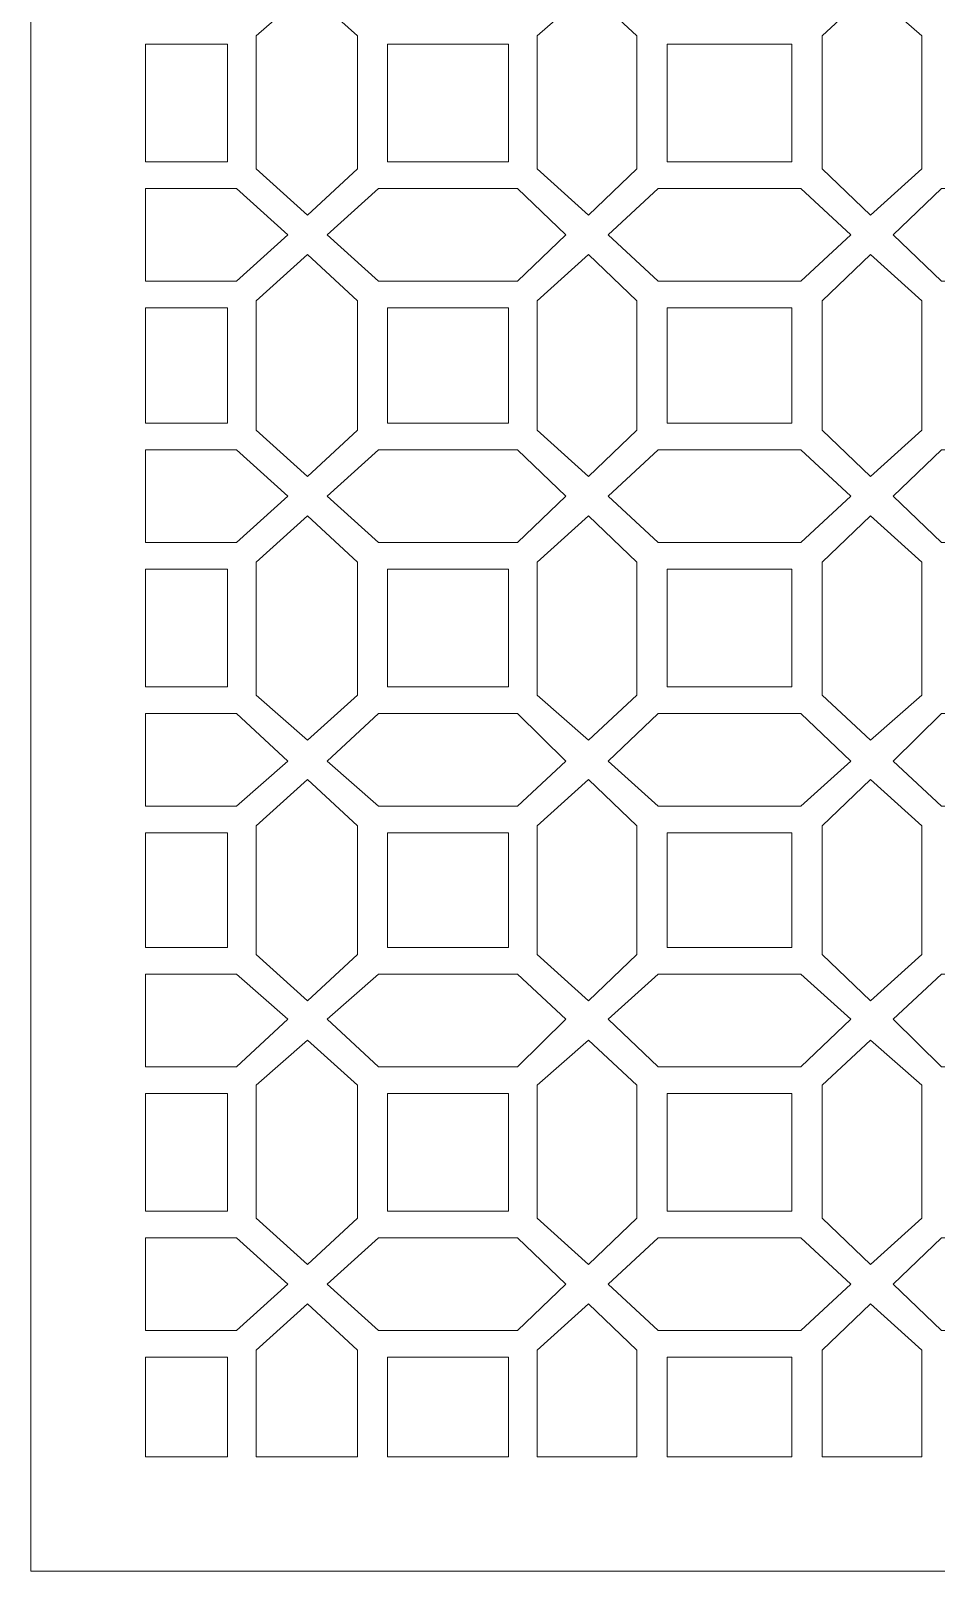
# Model space of a CAD drawing. Header units: centimetres. Extents: x -15.2 to -1.9, y -9.5 to 9.5.
# Drawn here: x -7.945 to -5.112, y -9.5 to -4.678 of the extents above; entities that cross this region are included whole.
import ezdxf

# ---------------------------------------------------------------- set-up
doc = ezdxf.new("R2010")
doc.units = ezdxf.units.CM
doc.header["$MEASUREMENT"] = 0
doc.layers.add('layer 1', color=7, linetype='Continuous')

msp = doc.modelspace()

# ---------------------------------------------------------------- linework, layer by layer
at = {"layer": 'layer 1', "color": 7, "lineweight": 9}
for points, knots in [([(-7.94516, 9.50001), (-7.94516, 9.50001), (-1.85082, 9.50001), (-1.85082, 9.50001), (-1.85082, 9.50001), (-1.85082, 9.50001), (-1.85082, -9.5), (-1.85082, -9.5), (-1.85082, -9.5), (-1.85082, -9.5), (-7.94516, -9.5), (-7.94516, -9.5), (-7.94516, -9.5), (-7.94516, -9.5), (-7.94516, 9.50001), (-7.94516, 9.50001)], [0, 0, 0, 0, 0.2, 0.2, 0.2, 0.2, 0.4, 0.4, 0.4, 0.4, 0.6, 0.6, 0.6, 0.6, 1, 1, 1, 1]), ([(-6.92316, -5.11032), (-6.92316, -5.11032), (-6.92316, -4.69329), (-6.92316, -4.69329), (-6.92316, -4.69329), (-6.92316, -4.69329), (-7.0792, -4.55282), (-7.0792, -4.55282), (-7.0792, -4.55282), (-7.0792, -4.55282), (-7.23993, -4.69329), (-7.23993, -4.69329), (-7.23993, -4.69329), (-7.23993, -4.69329), (-7.23993, -5.11032), (-7.23993, -5.11032), (-7.23993, -5.11032), (-7.23993, -5.11032), (-7.07919, -5.25537), (-7.07919, -5.25537), (-7.07919, -5.25537), (-7.07919, -5.25537), (-6.92316, -5.11032), (-6.92316, -5.11032)], [0, 0, 0, 0, 0.1428571, 0.1428571, 0.1428571, 0.1428571, 0.2857143, 0.2857143, 0.2857143, 0.2857143, 0.4285714, 0.4285714, 0.4285714, 0.4285714, 0.5714286, 0.5714286, 0.5714286, 0.5714286, 0.7142857, 0.7142857, 0.7142857, 0.7142857, 1, 1, 1, 1]), ([(-6.36047, -5.11032), (-6.36047, -5.11032), (-6.36046, -4.69329), (-6.36046, -4.69329), (-6.36046, -4.69329), (-6.36046, -4.69329), (-6.1995, -4.55282), (-6.1995, -4.55282), (-6.1995, -4.55282), (-6.1995, -4.55282), (-6.04817, -4.69329), (-6.04817, -4.69329), (-6.04817, -4.69329), (-6.04817, -4.69329), (-6.04817, -5.11032), (-6.04817, -5.11032), (-6.04817, -5.11032), (-6.04817, -5.11032), (-6.19949, -5.25537), (-6.19949, -5.25537), (-6.19949, -5.25537), (-6.19949, -5.25537), (-6.36047, -5.11032), (-6.36047, -5.11032)], [0, 0, 0, 0, 0.1428571, 0.1428571, 0.1428571, 0.1428571, 0.2857143, 0.2857143, 0.2857143, 0.2857143, 0.4285714, 0.4285714, 0.4285714, 0.4285714, 0.5714286, 0.5714286, 0.5714286, 0.5714286, 0.7142857, 0.7142857, 0.7142857, 0.7142857, 1, 1, 1, 1]), ([(-5.15672, -5.11032), (-5.15672, -5.11032), (-5.15672, -4.69329), (-5.15672, -4.69329), (-5.15672, -4.69329), (-5.15672, -4.69329), (-5.31769, -4.55282), (-5.31769, -4.55282), (-5.31769, -4.55282), (-5.31769, -4.55282), (-5.46901, -4.69329), (-5.46901, -4.69329), (-5.46901, -4.69329), (-5.46901, -4.69329), (-5.46901, -5.11032), (-5.46901, -5.11032), (-5.46901, -5.11032), (-5.46901, -5.11032), (-5.31769, -5.25537), (-5.31769, -5.25537), (-5.31769, -5.25537), (-5.31769, -5.25537), (-5.15672, -5.11032), (-5.15672, -5.11032)], [0, 0, 0, 0, 0.1428571, 0.1428571, 0.1428571, 0.1428571, 0.2857143, 0.2857143, 0.2857143, 0.2857143, 0.4285714, 0.4285714, 0.4285714, 0.4285714, 0.5714286, 0.5714286, 0.5714286, 0.5714286, 0.7142857, 0.7142857, 0.7142857, 0.7142857, 1, 1, 1, 1]), ([(-7.58667, -5.08847), (-7.58667, -5.08847), (-7.52248, -5.08847), (-7.52248, -5.08847), (-7.52248, -5.08847), (-7.52248, -5.08847), (-7.32982, -5.08847), (-7.32982, -5.08847), (-7.32982, -5.08847), (-7.32982, -5.08847), (-7.32982, -4.71971), (-7.32982, -4.71971), (-7.32982, -4.71971), (-7.32982, -4.71971), (-7.52248, -4.71971), (-7.52248, -4.71971), (-7.52248, -4.71971), (-7.52248, -4.71971), (-7.58667, -4.71971), (-7.58667, -4.71971), (-7.58667, -4.71971), (-7.58667, -4.71971), (-7.58667, -5.08847), (-7.58667, -5.08847)], [0, 0, 0, 0, 0.1428571, 0.1428571, 0.1428571, 0.1428571, 0.2857143, 0.2857143, 0.2857143, 0.2857143, 0.4285714, 0.4285714, 0.4285714, 0.4285714, 0.5714286, 0.5714286, 0.5714286, 0.5714286, 0.7142857, 0.7142857, 0.7142857, 0.7142857, 1, 1, 1, 1]), ([(-6.82855, -5.08847), (-6.82855, -5.08847), (-6.45037, -5.08847), (-6.45037, -5.08847), (-6.45037, -5.08847), (-6.45037, -5.08847), (-6.45037, -4.71971), (-6.45037, -4.71971), (-6.45037, -4.71971), (-6.45037, -4.71971), (-6.82855, -4.71971), (-6.82855, -4.71971), (-6.82855, -4.71971), (-6.82855, -4.71971), (-6.82855, -5.08847), (-6.82855, -5.08847)], [0, 0, 0, 0, 0.2, 0.2, 0.2, 0.2, 0.4, 0.4, 0.4, 0.4, 0.6, 0.6, 0.6, 0.6, 1, 1, 1, 1]), ([(-5.75859, -4.71971), (-5.75859, -4.71971), (-5.56338, -4.71972), (-5.56338, -4.71972), (-5.56338, -4.71972), (-5.56338, -4.71972), (-5.56337, -5.08846), (-5.56337, -5.08846), (-5.56337, -5.08846), (-5.56337, -5.08846), (-5.75859, -5.08846), (-5.75859, -5.08846), (-5.75859, -5.08846), (-5.75859, -5.08846), (-5.95381, -5.08846), (-5.95381, -5.08846), (-5.95381, -5.08846), (-5.95381, -5.08846), (-5.9538, -4.71972), (-5.9538, -4.71972), (-5.9538, -4.71972), (-5.9538, -4.71972), (-5.75859, -4.71971), (-5.75859, -4.71971)], [0, 0, 0, 0, 0.1428571, 0.1428571, 0.1428571, 0.1428571, 0.2857143, 0.2857143, 0.2857143, 0.2857143, 0.4285714, 0.4285714, 0.4285714, 0.4285714, 0.5714286, 0.5714286, 0.5714286, 0.5714286, 0.7142857, 0.7142857, 0.7142857, 0.7142857, 1, 1, 1, 1]), ([(-7.58667, -5.46159), (-7.58667, -5.46159), (-7.52248, -5.46159), (-7.52248, -5.46159), (-7.52248, -5.46159), (-7.52248, -5.46159), (-7.30158, -5.4616), (-7.30158, -5.4616), (-7.30158, -5.4616), (-7.30158, -5.4616), (-7.14084, -5.31654), (-7.14084, -5.31654), (-7.14084, -5.31654), (-7.14084, -5.31654), (-7.30158, -5.17193), (-7.30158, -5.17193), (-7.30158, -5.17193), (-7.30158, -5.17193), (-7.52248, -5.17192), (-7.52248, -5.17192), (-7.52248, -5.17192), (-7.52248, -5.17192), (-7.58667, -5.17192), (-7.58667, -5.17192), (-7.58667, -5.17192), (-7.58667, -5.17192), (-7.58667, -5.46159), (-7.58667, -5.46159)], [0, 0, 0, 0, 0.125, 0.125, 0.125, 0.125, 0.25, 0.25, 0.25, 0.25, 0.375, 0.375, 0.375, 0.375, 0.5, 0.5, 0.5, 0.5, 0.625, 0.625, 0.625, 0.625, 0.75, 0.75, 0.75, 0.75, 1, 1, 1, 1]), ([(-6.8568, -5.17193), (-6.8568, -5.17193), (-7.01776, -5.31654), (-7.01776, -5.31654), (-7.01776, -5.31654), (-7.01776, -5.31654), (-6.8568, -5.4616), (-6.8568, -5.4616), (-6.8568, -5.4616), (-6.8568, -5.4616), (-6.42189, -5.4616), (-6.42189, -5.4616), (-6.42189, -5.4616), (-6.42189, -5.4616), (-6.27056, -5.31654), (-6.27056, -5.31654), (-6.27056, -5.31654), (-6.27056, -5.31654), (-6.42189, -5.17193), (-6.42189, -5.17193), (-6.42189, -5.17193), (-6.42189, -5.17193), (-6.8568, -5.17193), (-6.8568, -5.17193)], [0, 0, 0, 0, 0.1428571, 0.1428571, 0.1428571, 0.1428571, 0.2857143, 0.2857143, 0.2857143, 0.2857143, 0.4285714, 0.4285714, 0.4285714, 0.4285714, 0.5714286, 0.5714286, 0.5714286, 0.5714286, 0.7142857, 0.7142857, 0.7142857, 0.7142857, 1, 1, 1, 1]), ([(-5.75859, -5.17192), (-5.75859, -5.17192), (-5.53514, -5.17192), (-5.53514, -5.17192), (-5.53514, -5.17192), (-5.53514, -5.17192), (-5.37912, -5.31654), (-5.37912, -5.31654), (-5.37912, -5.31654), (-5.37912, -5.31654), (-5.53513, -5.4616), (-5.53513, -5.4616), (-5.53513, -5.4616), (-5.53513, -5.4616), (-5.75859, -5.4616), (-5.75859, -5.4616), (-5.75859, -5.4616), (-5.75859, -5.4616), (-5.98205, -5.4616), (-5.98205, -5.4616), (-5.98205, -5.4616), (-5.98205, -5.4616), (-6.13807, -5.31654), (-6.13807, -5.31654), (-6.13807, -5.31654), (-6.13807, -5.31654), (-5.98205, -5.17192), (-5.98205, -5.17192), (-5.98205, -5.17192), (-5.98205, -5.17192), (-5.75859, -5.17192), (-5.75859, -5.17192)], [0, 0, 0, 0, 0.1111111, 0.1111111, 0.1111111, 0.1111111, 0.2222222, 0.2222222, 0.2222222, 0.2222222, 0.3333333, 0.3333333, 0.3333333, 0.3333333, 0.4444444, 0.4444444, 0.4444444, 0.4444444, 0.5555556, 0.5555556, 0.5555556, 0.5555556, 0.6666667, 0.6666667, 0.6666667, 0.6666667, 0.7777778, 0.7777778, 0.7777778, 0.7777778, 1, 1, 1, 1]), ([(-4.66039, -5.17193), (-4.66039, -5.17193), (-4.49942, -5.31654), (-4.49942, -5.31654), (-4.49942, -5.31654), (-4.49942, -5.31654), (-4.66038, -5.4616), (-4.66038, -5.4616), (-4.66038, -5.4616), (-4.66038, -5.4616), (-5.09529, -5.4616), (-5.09529, -5.4616), (-5.09529, -5.4616), (-5.09529, -5.4616), (-5.24662, -5.31654), (-5.24662, -5.31654), (-5.24662, -5.31654), (-5.24662, -5.31654), (-5.09529, -5.17193), (-5.09529, -5.17193), (-5.09529, -5.17193), (-5.09529, -5.17193), (-4.66039, -5.17193), (-4.66039, -5.17193)], [0, 0, 0, 0, 0.1428571, 0.1428571, 0.1428571, 0.1428571, 0.2857143, 0.2857143, 0.2857143, 0.2857143, 0.4285714, 0.4285714, 0.4285714, 0.4285714, 0.5714286, 0.5714286, 0.5714286, 0.5714286, 0.7142857, 0.7142857, 0.7142857, 0.7142857, 1, 1, 1, 1]), ([(-6.92316, -5.72564), (-6.92316, -5.72564), (-6.92316, -5.52298), (-6.92316, -5.52298), (-6.92316, -5.52298), (-6.92316, -5.52298), (-7.07918, -5.37814), (-7.07918, -5.37814), (-7.07918, -5.37814), (-7.07918, -5.37814), (-7.23993, -5.52298), (-7.23993, -5.52298), (-7.23993, -5.52298), (-7.23993, -5.52298), (-7.23993, -5.72564), (-7.23993, -5.72564), (-7.23993, -5.72564), (-7.23993, -5.72564), (-7.23993, -5.9283), (-7.23993, -5.9283), (-7.23993, -5.9283), (-7.23993, -5.9283), (-7.07918, -6.07314), (-7.07918, -6.07314), (-7.07918, -6.07314), (-7.07918, -6.07314), (-6.92316, -5.9283), (-6.92316, -5.9283), (-6.92316, -5.9283), (-6.92316, -5.9283), (-6.92316, -5.72564), (-6.92316, -5.72564)], [0, 0, 0, 0, 0.1111111, 0.1111111, 0.1111111, 0.1111111, 0.2222222, 0.2222222, 0.2222222, 0.2222222, 0.3333333, 0.3333333, 0.3333333, 0.3333333, 0.4444444, 0.4444444, 0.4444444, 0.4444444, 0.5555556, 0.5555556, 0.5555556, 0.5555556, 0.6666667, 0.6666667, 0.6666667, 0.6666667, 0.7777778, 0.7777778, 0.7777778, 0.7777778, 1, 1, 1, 1]), ([(-6.04817, -5.72564), (-6.04817, -5.72564), (-6.04817, -5.52298), (-6.04817, -5.52298), (-6.04817, -5.52298), (-6.04817, -5.52298), (-6.1995, -5.37814), (-6.1995, -5.37814), (-6.1995, -5.37814), (-6.1995, -5.37814), (-6.36046, -5.52298), (-6.36046, -5.52298), (-6.36046, -5.52298), (-6.36046, -5.52298), (-6.36046, -5.72564), (-6.36046, -5.72564), (-6.36046, -5.72564), (-6.36046, -5.72564), (-6.36046, -5.9283), (-6.36046, -5.9283), (-6.36046, -5.9283), (-6.36046, -5.9283), (-6.1995, -6.07314), (-6.1995, -6.07314), (-6.1995, -6.07314), (-6.1995, -6.07314), (-6.04817, -5.9283), (-6.04817, -5.9283), (-6.04817, -5.9283), (-6.04817, -5.9283), (-6.04817, -5.72564), (-6.04817, -5.72564)], [0, 0, 0, 0, 0.1111111, 0.1111111, 0.1111111, 0.1111111, 0.2222222, 0.2222222, 0.2222222, 0.2222222, 0.3333333, 0.3333333, 0.3333333, 0.3333333, 0.4444444, 0.4444444, 0.4444444, 0.4444444, 0.5555556, 0.5555556, 0.5555556, 0.5555556, 0.6666667, 0.6666667, 0.6666667, 0.6666667, 0.7777778, 0.7777778, 0.7777778, 0.7777778, 1, 1, 1, 1]), ([(-5.46901, -5.72564), (-5.46901, -5.72564), (-5.46901, -5.52298), (-5.46901, -5.52298), (-5.46901, -5.52298), (-5.46901, -5.52298), (-5.31769, -5.37814), (-5.31769, -5.37814), (-5.31769, -5.37814), (-5.31769, -5.37814), (-5.15672, -5.52298), (-5.15672, -5.52298), (-5.15672, -5.52298), (-5.15672, -5.52298), (-5.15672, -5.72564), (-5.15672, -5.72564), (-5.15672, -5.72564), (-5.15672, -5.72564), (-5.15672, -5.9283), (-5.15672, -5.9283), (-5.15672, -5.9283), (-5.15672, -5.9283), (-5.31769, -6.07314), (-5.31769, -6.07314), (-5.31769, -6.07314), (-5.31769, -6.07314), (-5.46901, -5.9283), (-5.46901, -5.9283), (-5.46901, -5.9283), (-5.46901, -5.9283), (-5.46901, -5.72564), (-5.46901, -5.72564)], [0, 0, 0, 0, 0.1111111, 0.1111111, 0.1111111, 0.1111111, 0.2222222, 0.2222222, 0.2222222, 0.2222222, 0.3333333, 0.3333333, 0.3333333, 0.3333333, 0.4444444, 0.4444444, 0.4444444, 0.4444444, 0.5555556, 0.5555556, 0.5555556, 0.5555556, 0.6666667, 0.6666667, 0.6666667, 0.6666667, 0.7777778, 0.7777778, 0.7777778, 0.7777778, 1, 1, 1, 1]), ([(-7.58667, -5.90644), (-7.58667, -5.90644), (-7.52248, -5.90644), (-7.52248, -5.90644), (-7.52248, -5.90644), (-7.52248, -5.90644), (-7.32982, -5.90644), (-7.32982, -5.90644), (-7.32982, -5.90644), (-7.32982, -5.90644), (-7.32982, -5.72564), (-7.32982, -5.72564), (-7.32982, -5.72564), (-7.32982, -5.72564), (-7.32982, -5.54483), (-7.32982, -5.54483), (-7.32982, -5.54483), (-7.32982, -5.54483), (-7.52248, -5.54483), (-7.52248, -5.54483), (-7.52248, -5.54483), (-7.52248, -5.54483), (-7.58667, -5.54483), (-7.58667, -5.54483), (-7.58667, -5.54483), (-7.58667, -5.54483), (-7.58667, -5.90644), (-7.58667, -5.90644)], [0, 0, 0, 0, 0.125, 0.125, 0.125, 0.125, 0.25, 0.25, 0.25, 0.25, 0.375, 0.375, 0.375, 0.375, 0.5, 0.5, 0.5, 0.5, 0.625, 0.625, 0.625, 0.625, 0.75, 0.75, 0.75, 0.75, 1, 1, 1, 1]), ([(-6.45037, -5.72564), (-6.45037, -5.72564), (-6.45037, -5.54483), (-6.45037, -5.54483), (-6.45037, -5.54483), (-6.45037, -5.54483), (-6.82855, -5.54483), (-6.82855, -5.54483), (-6.82855, -5.54483), (-6.82855, -5.54483), (-6.82855, -5.72564), (-6.82855, -5.72564), (-6.82855, -5.72564), (-6.82855, -5.72564), (-6.82855, -5.90644), (-6.82855, -5.90644), (-6.82855, -5.90644), (-6.82855, -5.90644), (-6.45037, -5.90644), (-6.45037, -5.90644), (-6.45037, -5.90644), (-6.45037, -5.90644), (-6.45037, -5.72564), (-6.45037, -5.72564)], [0, 0, 0, 0, 0.1428571, 0.1428571, 0.1428571, 0.1428571, 0.2857143, 0.2857143, 0.2857143, 0.2857143, 0.4285714, 0.4285714, 0.4285714, 0.4285714, 0.5714286, 0.5714286, 0.5714286, 0.5714286, 0.7142857, 0.7142857, 0.7142857, 0.7142857, 1, 1, 1, 1]), ([(-5.75859, -5.54483), (-5.75859, -5.54483), (-5.56338, -5.54483), (-5.56338, -5.54483), (-5.56338, -5.54483), (-5.56338, -5.54483), (-5.56338, -5.72564), (-5.56338, -5.72564), (-5.56338, -5.72564), (-5.56338, -5.72564), (-5.56338, -5.90644), (-5.56338, -5.90644), (-5.56338, -5.90644), (-5.56338, -5.90644), (-5.75859, -5.90644), (-5.75859, -5.90644), (-5.75859, -5.90644), (-5.75859, -5.90644), (-5.9538, -5.90644), (-5.9538, -5.90644), (-5.9538, -5.90644), (-5.9538, -5.90644), (-5.9538, -5.72564), (-5.9538, -5.72564), (-5.9538, -5.72564), (-5.9538, -5.72564), (-5.9538, -5.54483), (-5.9538, -5.54483), (-5.9538, -5.54483), (-5.9538, -5.54483), (-5.75859, -5.54483), (-5.75859, -5.54483)], [0, 0, 0, 0, 0.1111111, 0.1111111, 0.1111111, 0.1111111, 0.2222222, 0.2222222, 0.2222222, 0.2222222, 0.3333333, 0.3333333, 0.3333333, 0.3333333, 0.4444444, 0.4444444, 0.4444444, 0.4444444, 0.5555556, 0.5555556, 0.5555556, 0.5555556, 0.6666667, 0.6666667, 0.6666667, 0.6666667, 0.7777778, 0.7777778, 0.7777778, 0.7777778, 1, 1, 1, 1]), ([(-7.58667, -6.27935), (-7.58667, -6.27935), (-7.52248, -6.27936), (-7.52248, -6.27936), (-7.52248, -6.27936), (-7.52248, -6.27936), (-7.30158, -6.27935), (-7.30158, -6.27935), (-7.30158, -6.27935), (-7.30158, -6.27935), (-7.14084, -6.13474), (-7.14084, -6.13474), (-7.14084, -6.13474), (-7.14084, -6.13474), (-7.30158, -5.98968), (-7.30158, -5.98968), (-7.30158, -5.98968), (-7.30158, -5.98968), (-7.52248, -5.98968), (-7.52248, -5.98968), (-7.52248, -5.98968), (-7.52248, -5.98968), (-7.58667, -5.98968), (-7.58667, -5.98968), (-7.58667, -5.98968), (-7.58667, -5.98968), (-7.58667, -6.27935), (-7.58667, -6.27935)], [0, 0, 0, 0, 0.125, 0.125, 0.125, 0.125, 0.25, 0.25, 0.25, 0.25, 0.375, 0.375, 0.375, 0.375, 0.5, 0.5, 0.5, 0.5, 0.625, 0.625, 0.625, 0.625, 0.75, 0.75, 0.75, 0.75, 1, 1, 1, 1]), ([(-6.8568, -6.27935), (-6.8568, -6.27935), (-7.01776, -6.13474), (-7.01776, -6.13474), (-7.01776, -6.13474), (-7.01776, -6.13474), (-6.8568, -5.98967), (-6.8568, -5.98967), (-6.8568, -5.98967), (-6.8568, -5.98967), (-6.42189, -5.98968), (-6.42189, -5.98968), (-6.42189, -5.98968), (-6.42189, -5.98968), (-6.27056, -6.13474), (-6.27056, -6.13474), (-6.27056, -6.13474), (-6.27056, -6.13474), (-6.42189, -6.27935), (-6.42189, -6.27935), (-6.42189, -6.27935), (-6.42189, -6.27935), (-6.8568, -6.27935), (-6.8568, -6.27935)], [0, 0, 0, 0, 0.1428571, 0.1428571, 0.1428571, 0.1428571, 0.2857143, 0.2857143, 0.2857143, 0.2857143, 0.4285714, 0.4285714, 0.4285714, 0.4285714, 0.5714286, 0.5714286, 0.5714286, 0.5714286, 0.7142857, 0.7142857, 0.7142857, 0.7142857, 1, 1, 1, 1]), ([(-5.75859, -6.27936), (-5.75859, -6.27936), (-5.53514, -6.27936), (-5.53514, -6.27936), (-5.53514, -6.27936), (-5.53514, -6.27936), (-5.37912, -6.13474), (-5.37912, -6.13474), (-5.37912, -6.13474), (-5.37912, -6.13474), (-5.53513, -5.98967), (-5.53513, -5.98967), (-5.53513, -5.98967), (-5.53513, -5.98967), (-5.75859, -5.98968), (-5.75859, -5.98968), (-5.75859, -5.98968), (-5.75859, -5.98968), (-5.98205, -5.98967), (-5.98205, -5.98967), (-5.98205, -5.98967), (-5.98205, -5.98967), (-6.13807, -6.13474), (-6.13807, -6.13474), (-6.13807, -6.13474), (-6.13807, -6.13474), (-5.98205, -6.27936), (-5.98205, -6.27936), (-5.98205, -6.27936), (-5.98205, -6.27936), (-5.75859, -6.27936), (-5.75859, -6.27936)], [0, 0, 0, 0, 0.1111111, 0.1111111, 0.1111111, 0.1111111, 0.2222222, 0.2222222, 0.2222222, 0.2222222, 0.3333333, 0.3333333, 0.3333333, 0.3333333, 0.4444444, 0.4444444, 0.4444444, 0.4444444, 0.5555556, 0.5555556, 0.5555556, 0.5555556, 0.6666667, 0.6666667, 0.6666667, 0.6666667, 0.7777778, 0.7777778, 0.7777778, 0.7777778, 1, 1, 1, 1]), ([(-4.66039, -6.27935), (-4.66039, -6.27935), (-4.49942, -6.13474), (-4.49942, -6.13474), (-4.49942, -6.13474), (-4.49942, -6.13474), (-4.66038, -5.98967), (-4.66038, -5.98967), (-4.66038, -5.98967), (-4.66038, -5.98967), (-5.09529, -5.98968), (-5.09529, -5.98968), (-5.09529, -5.98968), (-5.09529, -5.98968), (-5.24662, -6.13474), (-5.24662, -6.13474), (-5.24662, -6.13474), (-5.24662, -6.13474), (-5.09529, -6.27935), (-5.09529, -6.27935), (-5.09529, -6.27935), (-5.09529, -6.27935), (-4.66039, -6.27935), (-4.66039, -6.27935)], [0, 0, 0, 0, 0.1428571, 0.1428571, 0.1428571, 0.1428571, 0.2857143, 0.2857143, 0.2857143, 0.2857143, 0.4285714, 0.4285714, 0.4285714, 0.4285714, 0.5714286, 0.5714286, 0.5714286, 0.5714286, 0.7142857, 0.7142857, 0.7142857, 0.7142857, 1, 1, 1, 1]), ([(-6.92316, -6.34096), (-6.92316, -6.34096), (-6.92316, -6.75798), (-6.92316, -6.75798), (-6.92316, -6.75798), (-6.92316, -6.75798), (-7.0792, -6.89846), (-7.0792, -6.89846), (-7.0792, -6.89846), (-7.0792, -6.89846), (-7.23993, -6.75798), (-7.23993, -6.75798), (-7.23993, -6.75798), (-7.23993, -6.75798), (-7.23993, -6.34096), (-7.23993, -6.34096), (-7.23993, -6.34096), (-7.23993, -6.34096), (-7.07919, -6.1959), (-7.07919, -6.1959), (-7.07919, -6.1959), (-7.07919, -6.1959), (-6.92316, -6.34096), (-6.92316, -6.34096)], [0, 0, 0, 0, 0.1428571, 0.1428571, 0.1428571, 0.1428571, 0.2857143, 0.2857143, 0.2857143, 0.2857143, 0.4285714, 0.4285714, 0.4285714, 0.4285714, 0.5714286, 0.5714286, 0.5714286, 0.5714286, 0.7142857, 0.7142857, 0.7142857, 0.7142857, 1, 1, 1, 1]), ([(-6.36047, -6.34096), (-6.36047, -6.34096), (-6.36046, -6.75798), (-6.36046, -6.75798), (-6.36046, -6.75798), (-6.36046, -6.75798), (-6.1995, -6.89846), (-6.1995, -6.89846), (-6.1995, -6.89846), (-6.1995, -6.89846), (-6.04817, -6.75799), (-6.04817, -6.75799), (-6.04817, -6.75799), (-6.04817, -6.75799), (-6.04817, -6.34096), (-6.04817, -6.34096), (-6.04817, -6.34096), (-6.04817, -6.34096), (-6.19949, -6.19591), (-6.19949, -6.19591), (-6.19949, -6.19591), (-6.19949, -6.19591), (-6.36047, -6.34096), (-6.36047, -6.34096)], [0, 0, 0, 0, 0.1428571, 0.1428571, 0.1428571, 0.1428571, 0.2857143, 0.2857143, 0.2857143, 0.2857143, 0.4285714, 0.4285714, 0.4285714, 0.4285714, 0.5714286, 0.5714286, 0.5714286, 0.5714286, 0.7142857, 0.7142857, 0.7142857, 0.7142857, 1, 1, 1, 1]), ([(-5.15672, -6.34096), (-5.15672, -6.34096), (-5.15672, -6.75798), (-5.15672, -6.75798), (-5.15672, -6.75798), (-5.15672, -6.75798), (-5.31769, -6.89846), (-5.31769, -6.89846), (-5.31769, -6.89846), (-5.31769, -6.89846), (-5.46901, -6.75799), (-5.46901, -6.75799), (-5.46901, -6.75799), (-5.46901, -6.75799), (-5.46901, -6.34096), (-5.46901, -6.34096), (-5.46901, -6.34096), (-5.46901, -6.34096), (-5.31769, -6.19591), (-5.31769, -6.19591), (-5.31769, -6.19591), (-5.31769, -6.19591), (-5.15672, -6.34096), (-5.15672, -6.34096)], [0, 0, 0, 0, 0.1428571, 0.1428571, 0.1428571, 0.1428571, 0.2857143, 0.2857143, 0.2857143, 0.2857143, 0.4285714, 0.4285714, 0.4285714, 0.4285714, 0.5714286, 0.5714286, 0.5714286, 0.5714286, 0.7142857, 0.7142857, 0.7142857, 0.7142857, 1, 1, 1, 1]), ([(-7.58667, -6.73156), (-7.58667, -6.73156), (-7.52248, -6.73156), (-7.52248, -6.73156), (-7.52248, -6.73156), (-7.52248, -6.73156), (-7.32982, -6.73156), (-7.32982, -6.73156), (-7.32982, -6.73156), (-7.32982, -6.73156), (-7.32982, -6.36281), (-7.32982, -6.36281), (-7.32982, -6.36281), (-7.32982, -6.36281), (-7.52248, -6.36281), (-7.52248, -6.36281), (-7.52248, -6.36281), (-7.52248, -6.36281), (-7.58667, -6.36281), (-7.58667, -6.36281), (-7.58667, -6.36281), (-7.58667, -6.36281), (-7.58667, -6.73156), (-7.58667, -6.73156)], [0, 0, 0, 0, 0.1428571, 0.1428571, 0.1428571, 0.1428571, 0.2857143, 0.2857143, 0.2857143, 0.2857143, 0.4285714, 0.4285714, 0.4285714, 0.4285714, 0.5714286, 0.5714286, 0.5714286, 0.5714286, 0.7142857, 0.7142857, 0.7142857, 0.7142857, 1, 1, 1, 1]), ([(-6.82855, -6.36281), (-6.82855, -6.36281), (-6.45037, -6.36281), (-6.45037, -6.36281), (-6.45037, -6.36281), (-6.45037, -6.36281), (-6.45037, -6.73156), (-6.45037, -6.73156), (-6.45037, -6.73156), (-6.45037, -6.73156), (-6.82855, -6.73156), (-6.82855, -6.73156), (-6.82855, -6.73156), (-6.82855, -6.73156), (-6.82855, -6.36281), (-6.82855, -6.36281)], [0, 0, 0, 0, 0.2, 0.2, 0.2, 0.2, 0.4, 0.4, 0.4, 0.4, 0.6, 0.6, 0.6, 0.6, 1, 1, 1, 1]), ([(-5.75859, -6.73156), (-5.75859, -6.73156), (-5.56338, -6.73155), (-5.56338, -6.73155), (-5.56338, -6.73155), (-5.56338, -6.73155), (-5.56337, -6.36281), (-5.56337, -6.36281), (-5.56337, -6.36281), (-5.56337, -6.36281), (-5.75859, -6.36281), (-5.75859, -6.36281), (-5.75859, -6.36281), (-5.75859, -6.36281), (-5.95381, -6.36281), (-5.95381, -6.36281), (-5.95381, -6.36281), (-5.95381, -6.36281), (-5.9538, -6.73155), (-5.9538, -6.73155), (-5.9538, -6.73155), (-5.9538, -6.73155), (-5.75859, -6.73156), (-5.75859, -6.73156)], [0, 0, 0, 0, 0.1428571, 0.1428571, 0.1428571, 0.1428571, 0.2857143, 0.2857143, 0.2857143, 0.2857143, 0.4285714, 0.4285714, 0.4285714, 0.4285714, 0.5714286, 0.5714286, 0.5714286, 0.5714286, 0.7142857, 0.7142857, 0.7142857, 0.7142857, 1, 1, 1, 1]), ([(-7.58667, -7.1049), (-7.58667, -7.1049), (-7.52248, -7.10489), (-7.52248, -7.10489), (-7.52248, -7.10489), (-7.52248, -7.10489), (-7.30158, -7.1049), (-7.30158, -7.1049), (-7.30158, -7.1049), (-7.30158, -7.1049), (-7.14084, -6.96443), (-7.14084, -6.96443), (-7.14084, -6.96443), (-7.14084, -6.96443), (-7.30158, -6.81501), (-7.30158, -6.81501), (-7.30158, -6.81501), (-7.30158, -6.81501), (-7.52248, -6.81501), (-7.52248, -6.81501), (-7.52248, -6.81501), (-7.52248, -6.81501), (-7.58667, -6.81501), (-7.58667, -6.81501), (-7.58667, -6.81501), (-7.58667, -6.81501), (-7.58667, -7.1049), (-7.58667, -7.1049)], [0, 0, 0, 0, 0.125, 0.125, 0.125, 0.125, 0.25, 0.25, 0.25, 0.25, 0.375, 0.375, 0.375, 0.375, 0.5, 0.5, 0.5, 0.5, 0.625, 0.625, 0.625, 0.625, 0.75, 0.75, 0.75, 0.75, 1, 1, 1, 1]), ([(-6.8568, -7.10491), (-6.8568, -7.10491), (-7.01776, -6.96443), (-7.01776, -6.96443), (-7.01776, -6.96443), (-7.01776, -6.96443), (-6.8568, -6.81501), (-6.8568, -6.81501), (-6.8568, -6.81501), (-6.8568, -6.81501), (-6.42189, -6.81501), (-6.42189, -6.81501), (-6.42189, -6.81501), (-6.42189, -6.81501), (-6.27056, -6.96443), (-6.27056, -6.96443), (-6.27056, -6.96443), (-6.27056, -6.96443), (-6.42189, -7.10489), (-6.42189, -7.10489), (-6.42189, -7.10489), (-6.42189, -7.10489), (-6.8568, -7.10491), (-6.8568, -7.10491)], [0, 0, 0, 0, 0.1428571, 0.1428571, 0.1428571, 0.1428571, 0.2857143, 0.2857143, 0.2857143, 0.2857143, 0.4285714, 0.4285714, 0.4285714, 0.4285714, 0.5714286, 0.5714286, 0.5714286, 0.5714286, 0.7142857, 0.7142857, 0.7142857, 0.7142857, 1, 1, 1, 1]), ([(-5.75859, -7.1049), (-5.75859, -7.1049), (-5.53513, -7.10489), (-5.53513, -7.10489), (-5.53513, -7.10489), (-5.53513, -7.10489), (-5.37912, -6.96443), (-5.37912, -6.96443), (-5.37912, -6.96443), (-5.37912, -6.96443), (-5.53513, -6.81501), (-5.53513, -6.81501), (-5.53513, -6.81501), (-5.53513, -6.81501), (-5.75859, -6.81501), (-5.75859, -6.81501), (-5.75859, -6.81501), (-5.75859, -6.81501), (-5.98205, -6.81501), (-5.98205, -6.81501), (-5.98205, -6.81501), (-5.98205, -6.81501), (-6.13807, -6.96443), (-6.13807, -6.96443), (-6.13807, -6.96443), (-6.13807, -6.96443), (-5.98205, -7.10489), (-5.98205, -7.10489), (-5.98205, -7.10489), (-5.98205, -7.10489), (-5.75859, -7.1049), (-5.75859, -7.1049)], [0, 0, 0, 0, 0.1111111, 0.1111111, 0.1111111, 0.1111111, 0.2222222, 0.2222222, 0.2222222, 0.2222222, 0.3333333, 0.3333333, 0.3333333, 0.3333333, 0.4444444, 0.4444444, 0.4444444, 0.4444444, 0.5555556, 0.5555556, 0.5555556, 0.5555556, 0.6666667, 0.6666667, 0.6666667, 0.6666667, 0.7777778, 0.7777778, 0.7777778, 0.7777778, 1, 1, 1, 1]), ([(-4.66039, -7.10491), (-4.66039, -7.10491), (-4.49942, -6.96443), (-4.49942, -6.96443), (-4.49942, -6.96443), (-4.49942, -6.96443), (-4.66038, -6.81501), (-4.66038, -6.81501), (-4.66038, -6.81501), (-4.66038, -6.81501), (-5.09529, -6.81501), (-5.09529, -6.81501), (-5.09529, -6.81501), (-5.09529, -6.81501), (-5.24662, -6.96443), (-5.24662, -6.96443), (-5.24662, -6.96443), (-5.24662, -6.96443), (-5.09529, -7.10489), (-5.09529, -7.10489), (-5.09529, -7.10489), (-5.09529, -7.10489), (-4.66039, -7.10491), (-4.66039, -7.10491)], [0, 0, 0, 0, 0.1428571, 0.1428571, 0.1428571, 0.1428571, 0.2857143, 0.2857143, 0.2857143, 0.2857143, 0.4285714, 0.4285714, 0.4285714, 0.4285714, 0.5714286, 0.5714286, 0.5714286, 0.5714286, 0.7142857, 0.7142857, 0.7142857, 0.7142857, 1, 1, 1, 1]), ([(-6.92316, -7.36801), (-6.92316, -7.36801), (-6.92316, -7.16628), (-6.92316, -7.16628), (-6.92316, -7.16628), (-6.92316, -7.16628), (-7.07919, -7.02145), (-7.07919, -7.02145), (-7.07919, -7.02145), (-7.07919, -7.02145), (-7.23993, -7.16629), (-7.23993, -7.16629), (-7.23993, -7.16629), (-7.23993, -7.16629), (-7.23993, -7.36801), (-7.23993, -7.36801), (-7.23993, -7.36801), (-7.23993, -7.36801), (-7.23993, -7.56973), (-7.23993, -7.56973), (-7.23993, -7.56973), (-7.23993, -7.56973), (-7.07919, -7.71457), (-7.07919, -7.71457), (-7.07919, -7.71457), (-7.07919, -7.71457), (-6.92316, -7.56974), (-6.92316, -7.56974), (-6.92316, -7.56974), (-6.92316, -7.56974), (-6.92316, -7.36801), (-6.92316, -7.36801)], [0, 0, 0, 0, 0.1111111, 0.1111111, 0.1111111, 0.1111111, 0.2222222, 0.2222222, 0.2222222, 0.2222222, 0.3333333, 0.3333333, 0.3333333, 0.3333333, 0.4444444, 0.4444444, 0.4444444, 0.4444444, 0.5555556, 0.5555556, 0.5555556, 0.5555556, 0.6666667, 0.6666667, 0.6666667, 0.6666667, 0.7777778, 0.7777778, 0.7777778, 0.7777778, 1, 1, 1, 1]), ([(-6.04817, -7.36801), (-6.04817, -7.36801), (-6.04817, -7.16628), (-6.04817, -7.16628), (-6.04817, -7.16628), (-6.04817, -7.16628), (-6.1995, -7.02145), (-6.1995, -7.02145), (-6.1995, -7.02145), (-6.1995, -7.02145), (-6.36046, -7.16628), (-6.36046, -7.16628), (-6.36046, -7.16628), (-6.36046, -7.16628), (-6.36046, -7.36801), (-6.36046, -7.36801), (-6.36046, -7.36801), (-6.36046, -7.36801), (-6.36046, -7.56974), (-6.36046, -7.56974), (-6.36046, -7.56974), (-6.36046, -7.56974), (-6.1995, -7.71457), (-6.1995, -7.71457), (-6.1995, -7.71457), (-6.1995, -7.71457), (-6.04817, -7.56974), (-6.04817, -7.56974), (-6.04817, -7.56974), (-6.04817, -7.56974), (-6.04817, -7.36801), (-6.04817, -7.36801)], [0, 0, 0, 0, 0.1111111, 0.1111111, 0.1111111, 0.1111111, 0.2222222, 0.2222222, 0.2222222, 0.2222222, 0.3333333, 0.3333333, 0.3333333, 0.3333333, 0.4444444, 0.4444444, 0.4444444, 0.4444444, 0.5555556, 0.5555556, 0.5555556, 0.5555556, 0.6666667, 0.6666667, 0.6666667, 0.6666667, 0.7777778, 0.7777778, 0.7777778, 0.7777778, 1, 1, 1, 1]), ([(-5.15672, -7.36801), (-5.15672, -7.36801), (-5.15672, -7.16628), (-5.15672, -7.16628), (-5.15672, -7.16628), (-5.15672, -7.16628), (-5.31768, -7.02145), (-5.31768, -7.02145), (-5.31768, -7.02145), (-5.31768, -7.02145), (-5.46901, -7.16628), (-5.46901, -7.16628), (-5.46901, -7.16628), (-5.46901, -7.16628), (-5.46901, -7.36801), (-5.46901, -7.36801), (-5.46901, -7.36801), (-5.46901, -7.36801), (-5.46901, -7.56974), (-5.46901, -7.56974), (-5.46901, -7.56974), (-5.46901, -7.56974), (-5.31768, -7.71457), (-5.31768, -7.71457), (-5.31768, -7.71457), (-5.31768, -7.71457), (-5.15672, -7.56974), (-5.15672, -7.56974), (-5.15672, -7.56974), (-5.15672, -7.56974), (-5.15672, -7.36801), (-5.15672, -7.36801)], [0, 0, 0, 0, 0.1111111, 0.1111111, 0.1111111, 0.1111111, 0.2222222, 0.2222222, 0.2222222, 0.2222222, 0.3333333, 0.3333333, 0.3333333, 0.3333333, 0.4444444, 0.4444444, 0.4444444, 0.4444444, 0.5555556, 0.5555556, 0.5555556, 0.5555556, 0.6666667, 0.6666667, 0.6666667, 0.6666667, 0.7777778, 0.7777778, 0.7777778, 0.7777778, 1, 1, 1, 1]), ([(-7.58667, -7.54767), (-7.58667, -7.54767), (-7.52248, -7.54767), (-7.52248, -7.54767), (-7.52248, -7.54767), (-7.52248, -7.54767), (-7.32982, -7.54767), (-7.32982, -7.54767), (-7.32982, -7.54767), (-7.32982, -7.54767), (-7.32982, -7.36801), (-7.32982, -7.36801), (-7.32982, -7.36801), (-7.32982, -7.36801), (-7.32982, -7.18835), (-7.32982, -7.18835), (-7.32982, -7.18835), (-7.32982, -7.18835), (-7.52248, -7.18835), (-7.52248, -7.18835), (-7.52248, -7.18835), (-7.52248, -7.18835), (-7.58667, -7.18835), (-7.58667, -7.18835), (-7.58667, -7.18835), (-7.58667, -7.18835), (-7.58667, -7.54767), (-7.58667, -7.54767)], [0, 0, 0, 0, 0.125, 0.125, 0.125, 0.125, 0.25, 0.25, 0.25, 0.25, 0.375, 0.375, 0.375, 0.375, 0.5, 0.5, 0.5, 0.5, 0.625, 0.625, 0.625, 0.625, 0.75, 0.75, 0.75, 0.75, 1, 1, 1, 1]), ([(-6.45036, -7.36801), (-6.45036, -7.36801), (-6.45037, -7.18835), (-6.45037, -7.18835), (-6.45037, -7.18835), (-6.45037, -7.18835), (-6.82855, -7.18835), (-6.82855, -7.18835), (-6.82855, -7.18835), (-6.82855, -7.18835), (-6.82855, -7.36801), (-6.82855, -7.36801), (-6.82855, -7.36801), (-6.82855, -7.36801), (-6.82855, -7.54767), (-6.82855, -7.54767), (-6.82855, -7.54767), (-6.82855, -7.54767), (-6.45037, -7.54767), (-6.45037, -7.54767), (-6.45037, -7.54767), (-6.45037, -7.54767), (-6.45036, -7.36801), (-6.45036, -7.36801)], [0, 0, 0, 0, 0.1428571, 0.1428571, 0.1428571, 0.1428571, 0.2857143, 0.2857143, 0.2857143, 0.2857143, 0.4285714, 0.4285714, 0.4285714, 0.4285714, 0.5714286, 0.5714286, 0.5714286, 0.5714286, 0.7142857, 0.7142857, 0.7142857, 0.7142857, 1, 1, 1, 1]), ([(-5.56338, -7.36801), (-5.56338, -7.36801), (-5.56338, -7.18835), (-5.56338, -7.18835), (-5.56338, -7.18835), (-5.56338, -7.18835), (-5.75859, -7.18835), (-5.75859, -7.18835), (-5.75859, -7.18835), (-5.75859, -7.18835), (-5.9538, -7.18835), (-5.9538, -7.18835), (-5.9538, -7.18835), (-5.9538, -7.18835), (-5.9538, -7.36801), (-5.9538, -7.36801), (-5.9538, -7.36801), (-5.9538, -7.36801), (-5.9538, -7.54767), (-5.9538, -7.54767), (-5.9538, -7.54767), (-5.9538, -7.54767), (-5.75859, -7.54767), (-5.75859, -7.54767), (-5.75859, -7.54767), (-5.75859, -7.54767), (-5.56338, -7.54767), (-5.56338, -7.54767), (-5.56338, -7.54767), (-5.56338, -7.54767), (-5.56338, -7.36801), (-5.56338, -7.36801)], [0, 0, 0, 0, 0.1111111, 0.1111111, 0.1111111, 0.1111111, 0.2222222, 0.2222222, 0.2222222, 0.2222222, 0.3333333, 0.3333333, 0.3333333, 0.3333333, 0.4444444, 0.4444444, 0.4444444, 0.4444444, 0.5555556, 0.5555556, 0.5555556, 0.5555556, 0.6666667, 0.6666667, 0.6666667, 0.6666667, 0.7777778, 0.7777778, 0.7777778, 0.7777778, 1, 1, 1, 1]), ([(-7.58667, -7.92101), (-7.58667, -7.92101), (-7.52248, -7.92101), (-7.52248, -7.92101), (-7.52248, -7.92101), (-7.52248, -7.92101), (-7.30158, -7.92101), (-7.30158, -7.92101), (-7.30158, -7.92101), (-7.30158, -7.92101), (-7.14084, -7.77159), (-7.14084, -7.77159), (-7.14084, -7.77159), (-7.14084, -7.77159), (-7.30158, -7.63112), (-7.30158, -7.63112), (-7.30158, -7.63112), (-7.30158, -7.63112), (-7.52248, -7.63112), (-7.52248, -7.63112), (-7.52248, -7.63112), (-7.52248, -7.63112), (-7.58667, -7.63112), (-7.58667, -7.63112), (-7.58667, -7.63112), (-7.58667, -7.63112), (-7.58667, -7.92101), (-7.58667, -7.92101)], [0, 0, 0, 0, 0.125, 0.125, 0.125, 0.125, 0.25, 0.25, 0.25, 0.25, 0.375, 0.375, 0.375, 0.375, 0.5, 0.5, 0.5, 0.5, 0.625, 0.625, 0.625, 0.625, 0.75, 0.75, 0.75, 0.75, 1, 1, 1, 1]), ([(-6.8568, -7.63111), (-6.8568, -7.63111), (-7.01776, -7.77158), (-7.01776, -7.77158), (-7.01776, -7.77158), (-7.01776, -7.77158), (-6.8568, -7.92101), (-6.8568, -7.92101), (-6.8568, -7.92101), (-6.8568, -7.92101), (-6.42189, -7.92101), (-6.42189, -7.92101), (-6.42189, -7.92101), (-6.42189, -7.92101), (-6.27056, -7.77159), (-6.27056, -7.77159), (-6.27056, -7.77159), (-6.27056, -7.77159), (-6.42189, -7.63112), (-6.42189, -7.63112), (-6.42189, -7.63112), (-6.42189, -7.63112), (-6.8568, -7.63111), (-6.8568, -7.63111)], [0, 0, 0, 0, 0.1428571, 0.1428571, 0.1428571, 0.1428571, 0.2857143, 0.2857143, 0.2857143, 0.2857143, 0.4285714, 0.4285714, 0.4285714, 0.4285714, 0.5714286, 0.5714286, 0.5714286, 0.5714286, 0.7142857, 0.7142857, 0.7142857, 0.7142857, 1, 1, 1, 1]), ([(-5.75859, -7.63112), (-5.75859, -7.63112), (-5.53513, -7.63112), (-5.53513, -7.63112), (-5.53513, -7.63112), (-5.53513, -7.63112), (-5.37912, -7.77159), (-5.37912, -7.77159), (-5.37912, -7.77159), (-5.37912, -7.77159), (-5.53513, -7.92101), (-5.53513, -7.92101), (-5.53513, -7.92101), (-5.53513, -7.92101), (-5.75859, -7.92101), (-5.75859, -7.92101), (-5.75859, -7.92101), (-5.75859, -7.92101), (-5.98205, -7.92101), (-5.98205, -7.92101), (-5.98205, -7.92101), (-5.98205, -7.92101), (-6.13807, -7.77159), (-6.13807, -7.77159), (-6.13807, -7.77159), (-6.13807, -7.77159), (-5.98205, -7.63112), (-5.98205, -7.63112), (-5.98205, -7.63112), (-5.98205, -7.63112), (-5.75859, -7.63112), (-5.75859, -7.63112)], [0, 0, 0, 0, 0.1111111, 0.1111111, 0.1111111, 0.1111111, 0.2222222, 0.2222222, 0.2222222, 0.2222222, 0.3333333, 0.3333333, 0.3333333, 0.3333333, 0.4444444, 0.4444444, 0.4444444, 0.4444444, 0.5555556, 0.5555556, 0.5555556, 0.5555556, 0.6666667, 0.6666667, 0.6666667, 0.6666667, 0.7777778, 0.7777778, 0.7777778, 0.7777778, 1, 1, 1, 1]), ([(-4.66039, -7.63111), (-4.66039, -7.63111), (-4.49942, -7.77158), (-4.49942, -7.77158), (-4.49942, -7.77158), (-4.49942, -7.77158), (-4.66038, -7.92101), (-4.66038, -7.92101), (-4.66038, -7.92101), (-4.66038, -7.92101), (-5.09529, -7.92101), (-5.09529, -7.92101), (-5.09529, -7.92101), (-5.09529, -7.92101), (-5.24662, -7.77159), (-5.24662, -7.77159), (-5.24662, -7.77159), (-5.24662, -7.77159), (-5.09529, -7.63112), (-5.09529, -7.63112), (-5.09529, -7.63112), (-5.09529, -7.63112), (-4.66039, -7.63111), (-4.66039, -7.63111)], [0, 0, 0, 0, 0.1428571, 0.1428571, 0.1428571, 0.1428571, 0.2857143, 0.2857143, 0.2857143, 0.2857143, 0.4285714, 0.4285714, 0.4285714, 0.4285714, 0.5714286, 0.5714286, 0.5714286, 0.5714286, 0.7142857, 0.7142857, 0.7142857, 0.7142857, 1, 1, 1, 1]), ([(-6.92316, -8.39506), (-6.92316, -8.39506), (-6.92316, -7.97803), (-6.92316, -7.97803), (-6.92316, -7.97803), (-6.92316, -7.97803), (-7.0792, -7.83756), (-7.0792, -7.83756), (-7.0792, -7.83756), (-7.0792, -7.83756), (-7.23993, -7.97803), (-7.23993, -7.97803), (-7.23993, -7.97803), (-7.23993, -7.97803), (-7.23993, -8.39506), (-7.23993, -8.39506), (-7.23993, -8.39506), (-7.23993, -8.39506), (-7.07919, -8.54011), (-7.07919, -8.54011), (-7.07919, -8.54011), (-7.07919, -8.54011), (-6.92316, -8.39506), (-6.92316, -8.39506)], [0, 0, 0, 0, 0.1428571, 0.1428571, 0.1428571, 0.1428571, 0.2857143, 0.2857143, 0.2857143, 0.2857143, 0.4285714, 0.4285714, 0.4285714, 0.4285714, 0.5714286, 0.5714286, 0.5714286, 0.5714286, 0.7142857, 0.7142857, 0.7142857, 0.7142857, 1, 1, 1, 1]), ([(-6.36047, -8.39506), (-6.36047, -8.39506), (-6.36046, -7.97803), (-6.36046, -7.97803), (-6.36046, -7.97803), (-6.36046, -7.97803), (-6.1995, -7.83756), (-6.1995, -7.83756), (-6.1995, -7.83756), (-6.1995, -7.83756), (-6.04817, -7.97803), (-6.04817, -7.97803), (-6.04817, -7.97803), (-6.04817, -7.97803), (-6.04817, -8.39506), (-6.04817, -8.39506), (-6.04817, -8.39506), (-6.04817, -8.39506), (-6.19949, -8.54011), (-6.19949, -8.54011), (-6.19949, -8.54011), (-6.19949, -8.54011), (-6.36047, -8.39506), (-6.36047, -8.39506)], [0, 0, 0, 0, 0.1428571, 0.1428571, 0.1428571, 0.1428571, 0.2857143, 0.2857143, 0.2857143, 0.2857143, 0.4285714, 0.4285714, 0.4285714, 0.4285714, 0.5714286, 0.5714286, 0.5714286, 0.5714286, 0.7142857, 0.7142857, 0.7142857, 0.7142857, 1, 1, 1, 1]), ([(-5.15672, -8.39506), (-5.15672, -8.39506), (-5.15672, -7.97803), (-5.15672, -7.97803), (-5.15672, -7.97803), (-5.15672, -7.97803), (-5.31769, -7.83756), (-5.31769, -7.83756), (-5.31769, -7.83756), (-5.31769, -7.83756), (-5.46901, -7.97803), (-5.46901, -7.97803), (-5.46901, -7.97803), (-5.46901, -7.97803), (-5.46901, -8.39506), (-5.46901, -8.39506), (-5.46901, -8.39506), (-5.46901, -8.39506), (-5.31769, -8.54011), (-5.31769, -8.54011), (-5.31769, -8.54011), (-5.31769, -8.54011), (-5.15672, -8.39506), (-5.15672, -8.39506)], [0, 0, 0, 0, 0.1428571, 0.1428571, 0.1428571, 0.1428571, 0.2857143, 0.2857143, 0.2857143, 0.2857143, 0.4285714, 0.4285714, 0.4285714, 0.4285714, 0.5714286, 0.5714286, 0.5714286, 0.5714286, 0.7142857, 0.7142857, 0.7142857, 0.7142857, 1, 1, 1, 1]), ([(-7.58667, -8.37321), (-7.58667, -8.37321), (-7.52248, -8.37321), (-7.52248, -8.37321), (-7.52248, -8.37321), (-7.52248, -8.37321), (-7.32982, -8.37321), (-7.32982, -8.37321), (-7.32982, -8.37321), (-7.32982, -8.37321), (-7.32982, -8.00445), (-7.32982, -8.00445), (-7.32982, -8.00445), (-7.32982, -8.00445), (-7.52248, -8.00445), (-7.52248, -8.00445), (-7.52248, -8.00445), (-7.52248, -8.00445), (-7.58667, -8.00445), (-7.58667, -8.00445), (-7.58667, -8.00445), (-7.58667, -8.00445), (-7.58667, -8.37321), (-7.58667, -8.37321)], [0, 0, 0, 0, 0.1428571, 0.1428571, 0.1428571, 0.1428571, 0.2857143, 0.2857143, 0.2857143, 0.2857143, 0.4285714, 0.4285714, 0.4285714, 0.4285714, 0.5714286, 0.5714286, 0.5714286, 0.5714286, 0.7142857, 0.7142857, 0.7142857, 0.7142857, 1, 1, 1, 1]), ([(-6.82855, -8.37321), (-6.82855, -8.37321), (-6.45037, -8.37321), (-6.45037, -8.37321), (-6.45037, -8.37321), (-6.45037, -8.37321), (-6.45037, -8.00445), (-6.45037, -8.00445), (-6.45037, -8.00445), (-6.45037, -8.00445), (-6.82855, -8.00445), (-6.82855, -8.00445), (-6.82855, -8.00445), (-6.82855, -8.00445), (-6.82855, -8.37321), (-6.82855, -8.37321)], [0, 0, 0, 0, 0.2, 0.2, 0.2, 0.2, 0.4, 0.4, 0.4, 0.4, 0.6, 0.6, 0.6, 0.6, 1, 1, 1, 1]), ([(-5.75859, -8.00445), (-5.75859, -8.00445), (-5.56338, -8.00446), (-5.56338, -8.00446), (-5.56338, -8.00446), (-5.56338, -8.00446), (-5.56337, -8.3732), (-5.56337, -8.3732), (-5.56337, -8.3732), (-5.56337, -8.3732), (-5.75859, -8.3732), (-5.75859, -8.3732), (-5.75859, -8.3732), (-5.75859, -8.3732), (-5.95381, -8.3732), (-5.95381, -8.3732), (-5.95381, -8.3732), (-5.95381, -8.3732), (-5.9538, -8.00446), (-5.9538, -8.00446), (-5.9538, -8.00446), (-5.9538, -8.00446), (-5.75859, -8.00445), (-5.75859, -8.00445)], [0, 0, 0, 0, 0.1428571, 0.1428571, 0.1428571, 0.1428571, 0.2857143, 0.2857143, 0.2857143, 0.2857143, 0.4285714, 0.4285714, 0.4285714, 0.4285714, 0.5714286, 0.5714286, 0.5714286, 0.5714286, 0.7142857, 0.7142857, 0.7142857, 0.7142857, 1, 1, 1, 1]), ([(-7.58667, -8.74633), (-7.58667, -8.74633), (-7.52248, -8.74633), (-7.52248, -8.74633), (-7.52248, -8.74633), (-7.52248, -8.74633), (-7.30158, -8.74633), (-7.30158, -8.74633), (-7.30158, -8.74633), (-7.30158, -8.74633), (-7.14084, -8.60128), (-7.14084, -8.60128), (-7.14084, -8.60128), (-7.14084, -8.60128), (-7.30158, -8.45667), (-7.30158, -8.45667), (-7.30158, -8.45667), (-7.30158, -8.45667), (-7.52248, -8.45666), (-7.52248, -8.45666), (-7.52248, -8.45666), (-7.52248, -8.45666), (-7.58667, -8.45666), (-7.58667, -8.45666), (-7.58667, -8.45666), (-7.58667, -8.45666), (-7.58667, -8.74633), (-7.58667, -8.74633)], [0, 0, 0, 0, 0.125, 0.125, 0.125, 0.125, 0.25, 0.25, 0.25, 0.25, 0.375, 0.375, 0.375, 0.375, 0.5, 0.5, 0.5, 0.5, 0.625, 0.625, 0.625, 0.625, 0.75, 0.75, 0.75, 0.75, 1, 1, 1, 1]), ([(-6.8568, -8.45667), (-6.8568, -8.45667), (-7.01776, -8.60128), (-7.01776, -8.60128), (-7.01776, -8.60128), (-7.01776, -8.60128), (-6.8568, -8.74634), (-6.8568, -8.74634), (-6.8568, -8.74634), (-6.8568, -8.74634), (-6.42189, -8.74633), (-6.42189, -8.74633), (-6.42189, -8.74633), (-6.42189, -8.74633), (-6.27056, -8.60128), (-6.27056, -8.60128), (-6.27056, -8.60128), (-6.27056, -8.60128), (-6.42189, -8.45667), (-6.42189, -8.45667), (-6.42189, -8.45667), (-6.42189, -8.45667), (-6.8568, -8.45667), (-6.8568, -8.45667)], [0, 0, 0, 0, 0.1428571, 0.1428571, 0.1428571, 0.1428571, 0.2857143, 0.2857143, 0.2857143, 0.2857143, 0.4285714, 0.4285714, 0.4285714, 0.4285714, 0.5714286, 0.5714286, 0.5714286, 0.5714286, 0.7142857, 0.7142857, 0.7142857, 0.7142857, 1, 1, 1, 1]), ([(-5.75859, -8.45666), (-5.75859, -8.45666), (-5.53514, -8.45666), (-5.53514, -8.45666), (-5.53514, -8.45666), (-5.53514, -8.45666), (-5.37912, -8.60128), (-5.37912, -8.60128), (-5.37912, -8.60128), (-5.37912, -8.60128), (-5.53513, -8.74634), (-5.53513, -8.74634), (-5.53513, -8.74634), (-5.53513, -8.74634), (-5.75859, -8.74633), (-5.75859, -8.74633), (-5.75859, -8.74633), (-5.75859, -8.74633), (-5.98205, -8.74634), (-5.98205, -8.74634), (-5.98205, -8.74634), (-5.98205, -8.74634), (-6.13807, -8.60128), (-6.13807, -8.60128), (-6.13807, -8.60128), (-6.13807, -8.60128), (-5.98205, -8.45666), (-5.98205, -8.45666), (-5.98205, -8.45666), (-5.98205, -8.45666), (-5.75859, -8.45666), (-5.75859, -8.45666)], [0, 0, 0, 0, 0.1111111, 0.1111111, 0.1111111, 0.1111111, 0.2222222, 0.2222222, 0.2222222, 0.2222222, 0.3333333, 0.3333333, 0.3333333, 0.3333333, 0.4444444, 0.4444444, 0.4444444, 0.4444444, 0.5555556, 0.5555556, 0.5555556, 0.5555556, 0.6666667, 0.6666667, 0.6666667, 0.6666667, 0.7777778, 0.7777778, 0.7777778, 0.7777778, 1, 1, 1, 1]), ([(-4.66039, -8.45667), (-4.66039, -8.45667), (-4.49942, -8.60128), (-4.49942, -8.60128), (-4.49942, -8.60128), (-4.49942, -8.60128), (-4.66038, -8.74634), (-4.66038, -8.74634), (-4.66038, -8.74634), (-4.66038, -8.74634), (-5.09529, -8.74633), (-5.09529, -8.74633), (-5.09529, -8.74633), (-5.09529, -8.74633), (-5.24662, -8.60128), (-5.24662, -8.60128), (-5.24662, -8.60128), (-5.24662, -8.60128), (-5.09529, -8.45667), (-5.09529, -8.45667), (-5.09529, -8.45667), (-5.09529, -8.45667), (-4.66039, -8.45667), (-4.66039, -8.45667)], [0, 0, 0, 0, 0.1428571, 0.1428571, 0.1428571, 0.1428571, 0.2857143, 0.2857143, 0.2857143, 0.2857143, 0.4285714, 0.4285714, 0.4285714, 0.4285714, 0.5714286, 0.5714286, 0.5714286, 0.5714286, 0.7142857, 0.7142857, 0.7142857, 0.7142857, 1, 1, 1, 1]), ([(-6.92316, -9.14151), (-6.92316, -9.14151), (-6.92316, -9.01038), (-6.92316, -9.01038), (-6.92316, -9.01038), (-6.92316, -9.01038), (-6.92316, -8.80772), (-6.92316, -8.80772), (-6.92316, -8.80772), (-6.92316, -8.80772), (-7.07918, -8.66288), (-7.07918, -8.66288), (-7.07918, -8.66288), (-7.07918, -8.66288), (-7.23993, -8.80772), (-7.23993, -8.80772), (-7.23993, -8.80772), (-7.23993, -8.80772), (-7.23993, -9.01038), (-7.23993, -9.01038), (-7.23993, -9.01038), (-7.23993, -9.01038), (-7.23993, -9.14151), (-7.23993, -9.14151), (-7.23993, -9.14151), (-7.23993, -9.14151), (-6.92316, -9.14151), (-6.92316, -9.14151)], [0, 0, 0, 0, 0.125, 0.125, 0.125, 0.125, 0.25, 0.25, 0.25, 0.25, 0.375, 0.375, 0.375, 0.375, 0.5, 0.5, 0.5, 0.5, 0.625, 0.625, 0.625, 0.625, 0.75, 0.75, 0.75, 0.75, 1, 1, 1, 1]), ([(-6.04817, -9.14151), (-6.04817, -9.14151), (-6.04817, -9.01038), (-6.04817, -9.01038), (-6.04817, -9.01038), (-6.04817, -9.01038), (-6.04817, -8.80772), (-6.04817, -8.80772), (-6.04817, -8.80772), (-6.04817, -8.80772), (-6.1995, -8.66288), (-6.1995, -8.66288), (-6.1995, -8.66288), (-6.1995, -8.66288), (-6.36046, -8.80772), (-6.36046, -8.80772), (-6.36046, -8.80772), (-6.36046, -8.80772), (-6.36046, -9.01038), (-6.36046, -9.01038), (-6.36046, -9.01038), (-6.36046, -9.01038), (-6.36046, -9.14151), (-6.36046, -9.14151), (-6.36046, -9.14151), (-6.36046, -9.14151), (-6.04817, -9.14151), (-6.04817, -9.14151)], [0, 0, 0, 0, 0.125, 0.125, 0.125, 0.125, 0.25, 0.25, 0.25, 0.25, 0.375, 0.375, 0.375, 0.375, 0.5, 0.5, 0.5, 0.5, 0.625, 0.625, 0.625, 0.625, 0.75, 0.75, 0.75, 0.75, 1, 1, 1, 1]), ([(-5.15672, -9.14151), (-5.15672, -9.14151), (-5.15672, -9.01038), (-5.15672, -9.01038), (-5.15672, -9.01038), (-5.15672, -9.01038), (-5.15672, -8.80772), (-5.15672, -8.80772), (-5.15672, -8.80772), (-5.15672, -8.80772), (-5.31769, -8.66288), (-5.31769, -8.66288), (-5.31769, -8.66288), (-5.31769, -8.66288), (-5.46901, -8.80772), (-5.46901, -8.80772), (-5.46901, -8.80772), (-5.46901, -8.80772), (-5.46901, -9.01038), (-5.46901, -9.01038), (-5.46901, -9.01038), (-5.46901, -9.01038), (-5.46901, -9.14151), (-5.46901, -9.14151), (-5.46901, -9.14151), (-5.46901, -9.14151), (-5.15672, -9.14151), (-5.15672, -9.14151)], [0, 0, 0, 0, 0.125, 0.125, 0.125, 0.125, 0.25, 0.25, 0.25, 0.25, 0.375, 0.375, 0.375, 0.375, 0.5, 0.5, 0.5, 0.5, 0.625, 0.625, 0.625, 0.625, 0.75, 0.75, 0.75, 0.75, 1, 1, 1, 1]), ([(-7.32982, -9.14151), (-7.32982, -9.14151), (-7.32982, -9.01038), (-7.32982, -9.01038), (-7.32982, -9.01038), (-7.32982, -9.01038), (-7.32982, -8.82957), (-7.32982, -8.82957), (-7.32982, -8.82957), (-7.32982, -8.82957), (-7.52248, -8.82957), (-7.52248, -8.82957), (-7.52248, -8.82957), (-7.52248, -8.82957), (-7.58667, -8.82957), (-7.58667, -8.82957), (-7.58667, -8.82957), (-7.58667, -8.82957), (-7.58667, -9.14151), (-7.58667, -9.14151), (-7.58667, -9.14151), (-7.58667, -9.14151), (-7.32982, -9.14151), (-7.32982, -9.14151)], [0, 0, 0, 0, 0.1428571, 0.1428571, 0.1428571, 0.1428571, 0.2857143, 0.2857143, 0.2857143, 0.2857143, 0.4285714, 0.4285714, 0.4285714, 0.4285714, 0.5714286, 0.5714286, 0.5714286, 0.5714286, 0.7142857, 0.7142857, 0.7142857, 0.7142857, 1, 1, 1, 1]), ([(-6.45037, -9.14151), (-6.45037, -9.14151), (-6.45037, -9.01038), (-6.45037, -9.01038), (-6.45037, -9.01038), (-6.45037, -9.01038), (-6.45037, -8.82957), (-6.45037, -8.82957), (-6.45037, -8.82957), (-6.45037, -8.82957), (-6.82855, -8.82957), (-6.82855, -8.82957), (-6.82855, -8.82957), (-6.82855, -8.82957), (-6.82855, -9.01038), (-6.82855, -9.01038), (-6.82855, -9.01038), (-6.82855, -9.01038), (-6.82855, -9.14151), (-6.82855, -9.14151), (-6.82855, -9.14151), (-6.82855, -9.14151), (-6.45037, -9.14151), (-6.45037, -9.14151)], [0, 0, 0, 0, 0.1428571, 0.1428571, 0.1428571, 0.1428571, 0.2857143, 0.2857143, 0.2857143, 0.2857143, 0.4285714, 0.4285714, 0.4285714, 0.4285714, 0.5714286, 0.5714286, 0.5714286, 0.5714286, 0.7142857, 0.7142857, 0.7142857, 0.7142857, 1, 1, 1, 1]), ([(-5.56338, -9.14151), (-5.56338, -9.14151), (-5.56338, -9.01038), (-5.56338, -9.01038), (-5.56338, -9.01038), (-5.56338, -9.01038), (-5.56338, -8.82957), (-5.56338, -8.82957), (-5.56338, -8.82957), (-5.56338, -8.82957), (-5.75859, -8.82957), (-5.75859, -8.82957), (-5.75859, -8.82957), (-5.75859, -8.82957), (-5.9538, -8.82957), (-5.9538, -8.82957), (-5.9538, -8.82957), (-5.9538, -8.82957), (-5.9538, -9.01038), (-5.9538, -9.01038), (-5.9538, -9.01038), (-5.9538, -9.01038), (-5.9538, -9.14151), (-5.9538, -9.14151), (-5.9538, -9.14151), (-5.9538, -9.14151), (-5.56338, -9.14151), (-5.56338, -9.14151)], [0, 0, 0, 0, 0.125, 0.125, 0.125, 0.125, 0.25, 0.25, 0.25, 0.25, 0.375, 0.375, 0.375, 0.375, 0.5, 0.5, 0.5, 0.5, 0.625, 0.625, 0.625, 0.625, 0.75, 0.75, 0.75, 0.75, 1, 1, 1, 1])]:
    msp.add_open_spline(points, degree=3, knots=knots, dxfattribs=at)

doc.saveas('drawing.dxf')
